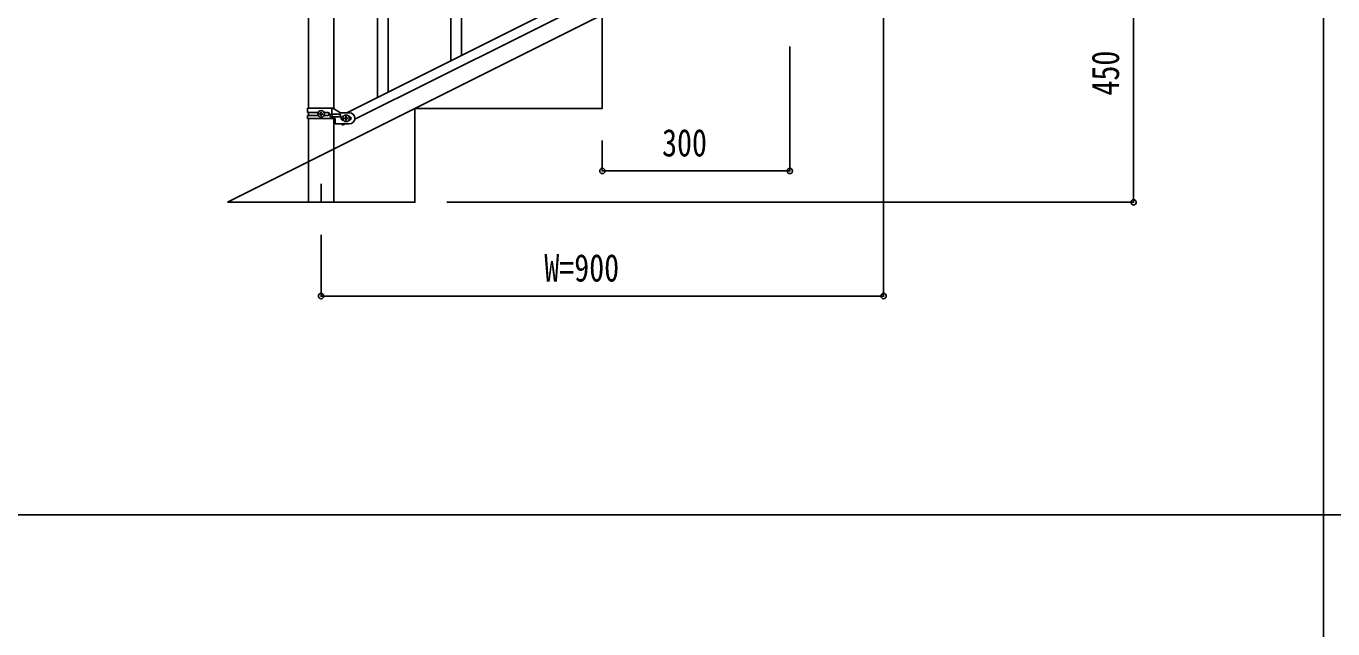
# Model space of a CAD drawing. Units: millimetres, scale not verified. Extents: x -4015 to 4015, y -2862 to 2860.
# Drawn here: x -2141 to -50, y -22 to 942 of the extents above; entities that cross this region are included whole.
import ezdxf
from ezdxf.enums import TextEntityAlignment as Align

# ---------------------------------------------------------------- set-up
doc = ezdxf.new("R2010")
doc.units = ezdxf.units.MM
doc.header["$LTSCALE"] = 10
for name, color, linetype in [('0-2_YKK_12', 2, 'Continuous'), ('0-3_YKK_A1', 4, 'Continuous'), ('0-4_YKK_D', 6, 'Continuous')]:
    doc.layers.add(name, color=color, linetype=linetype)
doc.styles.add('ＭＳ ゴシック', font='')
doc.styles.get('ＭＳ ゴシック').set_extended_font_data('MS Gothic')

msp = doc.modelspace()

# ---------------------------------------------------------------- linework, layer by layer
at = {"layer": '0-2_YKK_12'}
msp.add_line((-1669.17, 689.76), (-1669.17, 660.1), dxfattribs=at)
at = {"layer": '0-3_YKK_A1'}
for p, q in [((-65.28, 2810.1), (-65.28, -2489.9)), ((-1561.67, 836.07), (-1561.67, 1491.33)), ((-1578.67, 827.56), (-1578.67, 1482.82)), ((-1689.42, 1390), (-1689.42, 810.3)), ((-1648.92, 809.5), (-1648.92, 1390)), ((-823.06, 1205.83), (-1627.95, 803.3)), ((-810.4, 1195.39), (-1615.29, 792.85)), ((-1444.67, 894.66), (-1444.67, 1135.7)), ((-1819.17, 660.1), (-919.17, 1110.1)), ((-1461.67, 886.14), (-1461.67, 1128.63)), ((-1691.17, 810.3), (-1650.3, 810.3)), ((-1691.17, 803.8), (-1691.17, 810.3)), ((-1673.85, 803.8), (-1691.17, 803.8)), ((-1691.17, 794.3), (-1691.17, 798.8)), ((-1673.85, 798.8), (-1691.17, 798.8)), ((-1689.42, 803.8), (-1689.42, 798.8)), ((-1670.61, 800.82), (-1671.57, 800.82)), ((-1667.73, 801.78), (-1666.77, 801.78)), ((-1658.58, 803.8), (-1664.5, 803.8)), ((-1658.58, 798.8), (-1664.5, 798.8)), ((-1639.97, 800.8), (-1653.05, 800.8)), ((-1639.97, 796.8), (-1653.05, 796.8)), ((-1652.2, 800.8), (-1652.2, 810.3)), ((-1652.2, 794.3), (-1652.2, 796.8)), ((-1651.65, 796.8), (-1651.65, 800.8)), ((-1650.3, 810.3), (-1638.17, 803.3)), ((-1624.17, 803.3), (-1638.17, 803.3)), ((-1634.17, 797.3), (-1633.54, 797.3)), ((-1630.61, 794.78), (-1631.57, 794.78)), ((-1624.8, 797.3), (-1624.17, 797.3)), ((-1691.17, 794.3), (-1646.67, 794.3)), ((-1689.42, 794.3), (-1689.42, 660.1)), ((-1648.92, 660.1), (-1648.92, 794.3)), ((-1646.67, 794.3), (-1646.67, 785.3)), ((-1624.17, 785.3), (-1646.67, 785.3)), ((-1635.85, 785.3), (-1634.76, 783.12)), ((-1630.4, 785.3), (-1634.76, 783.12)), ((-1634.17, 791.3), (-1633.54, 791.3)), ((-1627.73, 793.82), (-1626.77, 793.82)), ((-1624.8, 791.3), (-1624.17, 791.3)), ((-3965.28, 160.1), (3834.72, 160.1))]:
    msp.add_line(p, q, dxfattribs=at)
for points in [[(-1819.17, 660.1), (-1519.17, 660.1), (-1519.17, 810.1), (-1219.17, 810.1), (-1219.17, 960.1), (-919.17, 960.1), (-919.17, 1110.1), (-619.17, 1110.1)], [(-1671.57, 800.82), (-1671.57, 801.78), (-1670.61, 801.78)], [(-1669.65, 802.74), (-1669.65, 803.7), (-1668.69, 803.7), (-1668.69, 802.74)], [(-1668.69, 799.86), (-1668.69, 798.9), (-1669.65, 798.9), (-1669.65, 799.86)], [(-1666.77, 801.78), (-1666.77, 800.82), (-1667.73, 800.82)], [(-1631.57, 794.78), (-1631.57, 793.82), (-1630.61, 793.82)], [(-1628.69, 795.74), (-1628.69, 796.7), (-1629.65, 796.7), (-1629.65, 795.74)], [(-1626.77, 793.82), (-1626.77, 794.78), (-1627.73, 794.78)], [(-1629.65, 792.86), (-1629.65, 791.9), (-1628.69, 791.9), (-1628.69, 792.86)]]:
    msp.add_lwpolyline(points, dxfattribs=at)
for centre in [(-1669.17, 801.3), (-1629.17, 794.3)]:
    msp.add_circle(centre, 5.3, dxfattribs=at)
for centre, radius, start, end in [((-1670.61, 802.74), 0.96, 270, 0), ((-1670.61, 799.86), 0.96, 0, 90), ((-1667.73, 802.74), 0.96, 180, 270), ((-1667.73, 799.86), 0.96, 90, 180), ((-1659.33, 801.3), 2.5, 270, 90), ((-1658.58, 801.3), 2.5, 270, 90), ((-1653.05, 798.8), 2, 90, 270), ((-1639.97, 798.8), 2, 270, 90), ((-1634.17, 794.3), 3, 90, 270), ((-1630.61, 795.74), 0.96, 270, 0), ((-1627.73, 795.74), 0.96, 180, 270), ((-1624.17, 794.3), 9, 270, 90), ((-1624.17, 794.3), 3, 270, 90), ((-1630.61, 792.86), 0.96, 0, 90), ((-1627.73, 792.86), 0.96, 90, 180)]:
    msp.add_arc(centre, radius, start, end, dxfattribs=at)
at = {"layer": '0-4_YKK_D'}
for p, q in [((-369.17, 1110.1), (-369.17, 660.1)), ((-769.17, 1058.1), (-769.17, 509.1)), ((-919.17, 909.1), (-919.17, 709.1)), ((-1219.17, 759.1), (-1219.17, 709.1)), ((-1219.17, 710.1), (-919.17, 710.1)), ((-1468.17, 660.1), (-368.17, 660.1)), ((-1669.17, 608.1), (-1669.17, 509.1)), ((-769.17, 510.1), (-1669.17, 510.1))]:
    msp.add_line(p, q, dxfattribs=at)
for centre in [(-1219.17, 710.1), (-919.17, 710.1), (-369.17, 660.1), (-1669.17, 510.1), (-769.17, 510.1)]:
    msp.add_circle(centre, 4.25, dxfattribs=at)

# ---------------------------------------------------------------- texts
at = {"layer": '0-4_YKK_D', "style": 'ＭＳ ゴシック', "width": 0.8}
msp.add_text('450', height=43.99, rotation=90, dxfattribs=at).set_placement((-379.17, 830.7), align=Align.BOTTOM_LEFT)
for s, p in [('300', (-1123.57, 720.1)), ('W=900', (-1311.97, 520.1))]:
    msp.add_text(s, height=43.99, dxfattribs=at).set_placement(p, align=Align.BOTTOM_LEFT)

doc.saveas('drawing.dxf')
